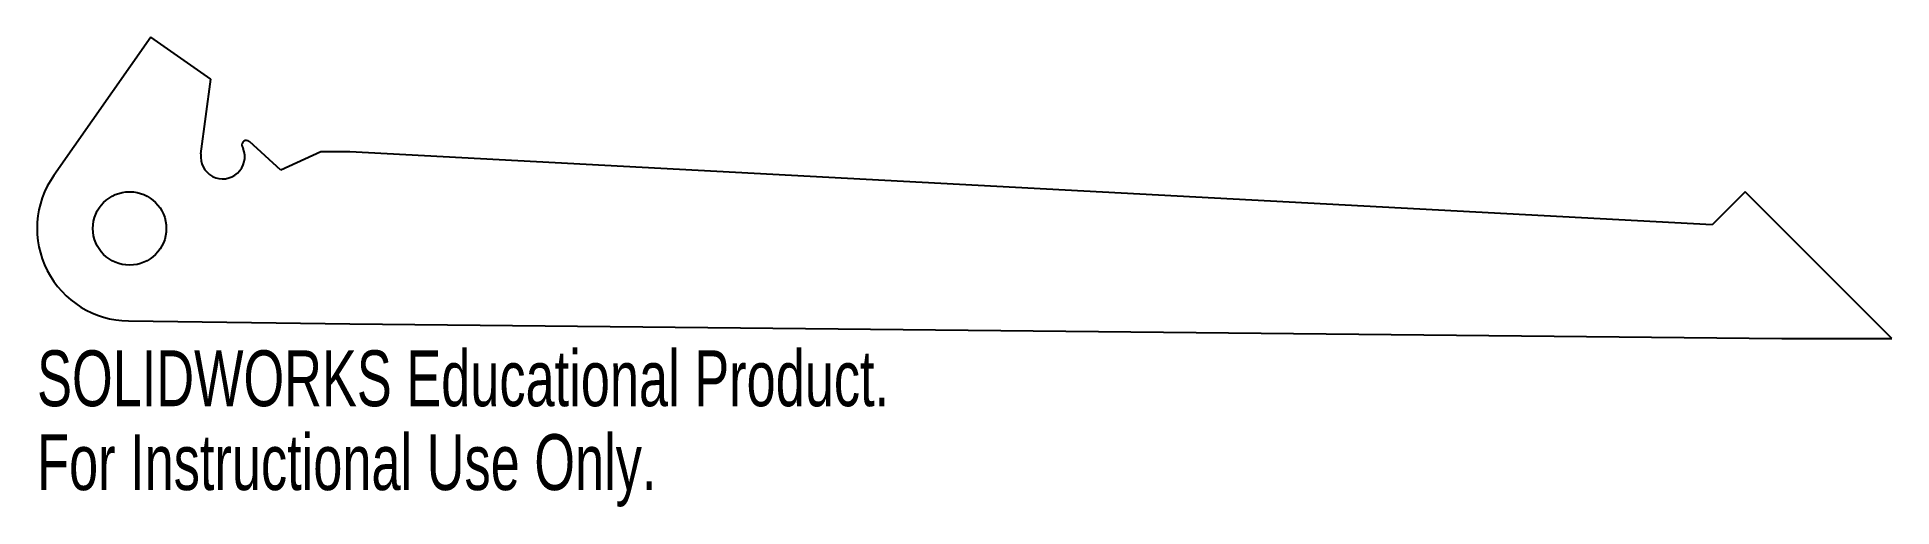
# Model space of a CAD drawing. Header units: inches. Extents: x 6.63 to 12.95, y -0.57 to 1.03.
import ezdxf

# ---------------------------------------------------------------- set-up
doc = ezdxf.new("R2010")
doc.units = ezdxf.units.IN
doc.header["$MEASUREMENT"] = 0
doc.styles.add('SLDTEXTSTYLE0', font='TXT', dxfattribs={"width": 0.7})

msp = doc.modelspace()

# ---------------------------------------------------------------- linework, layer by layer
at = {"color": 7, "linetype": 'Continuous', "lineweight": 25}
for p, q in [((7.0195, 1.0267), (6.6897, 0.5557)), ((7.2243, 0.8833), (7.0195, 1.0267)), ((7.1904, 0.6288), (7.2243, 0.8833)), ((7.3312, 0.6544), (7.3341, 0.6475)), ((7.4622, 0.573), (7.3553, 0.6712)), ((7.5982, 0.6364), (7.4622, 0.573)), ((7.6977, 0.6364), (7.5982, 0.6364)), ((12.3354, 0.3877), (7.6977, 0.6364)), ((12.4477, 0.5), (12.3354, 0.3877)), ((12.9477, 0), (12.4477, 0.5)), ((6.9435, 0.06), (7.6977, 0.05)), ((7.6977, 0.05), (12.5727, 0)), ((12.5727, 0), (12.9477, 0))]:
    msp.add_line(p, q, dxfattribs=at)
msp.add_circle((6.9477, 0.375), 0.125, dxfattribs=at)
for centre, radius, start, end in [((7.2648, 0.6189), 0.075, 172.42534, 22.42534), ((7.3451, 0.6601), 0.015, 47.46836, 202.42534), ((6.9477, 0.375), 0.315, 145, 269.23823)]:
    msp.add_arc(centre, radius, start, end, dxfattribs=at)

# ---------------------------------------------------------------- texts
at = {"color": 7, "linetype": 'Continuous', "char_height": 0.1903, "attachment_point": 1, "style": 'SLDTEXTSTYLE0'}
for s, insert in [('SOLIDWORKS Educational Product.', (6.6327, -0.0401)), ('For Instructional Use Only.', (6.6327, -0.3256))]:
    msp.add_mtext(s, dxfattribs=dict(at, insert=insert))

doc.saveas('drawing.dxf')
